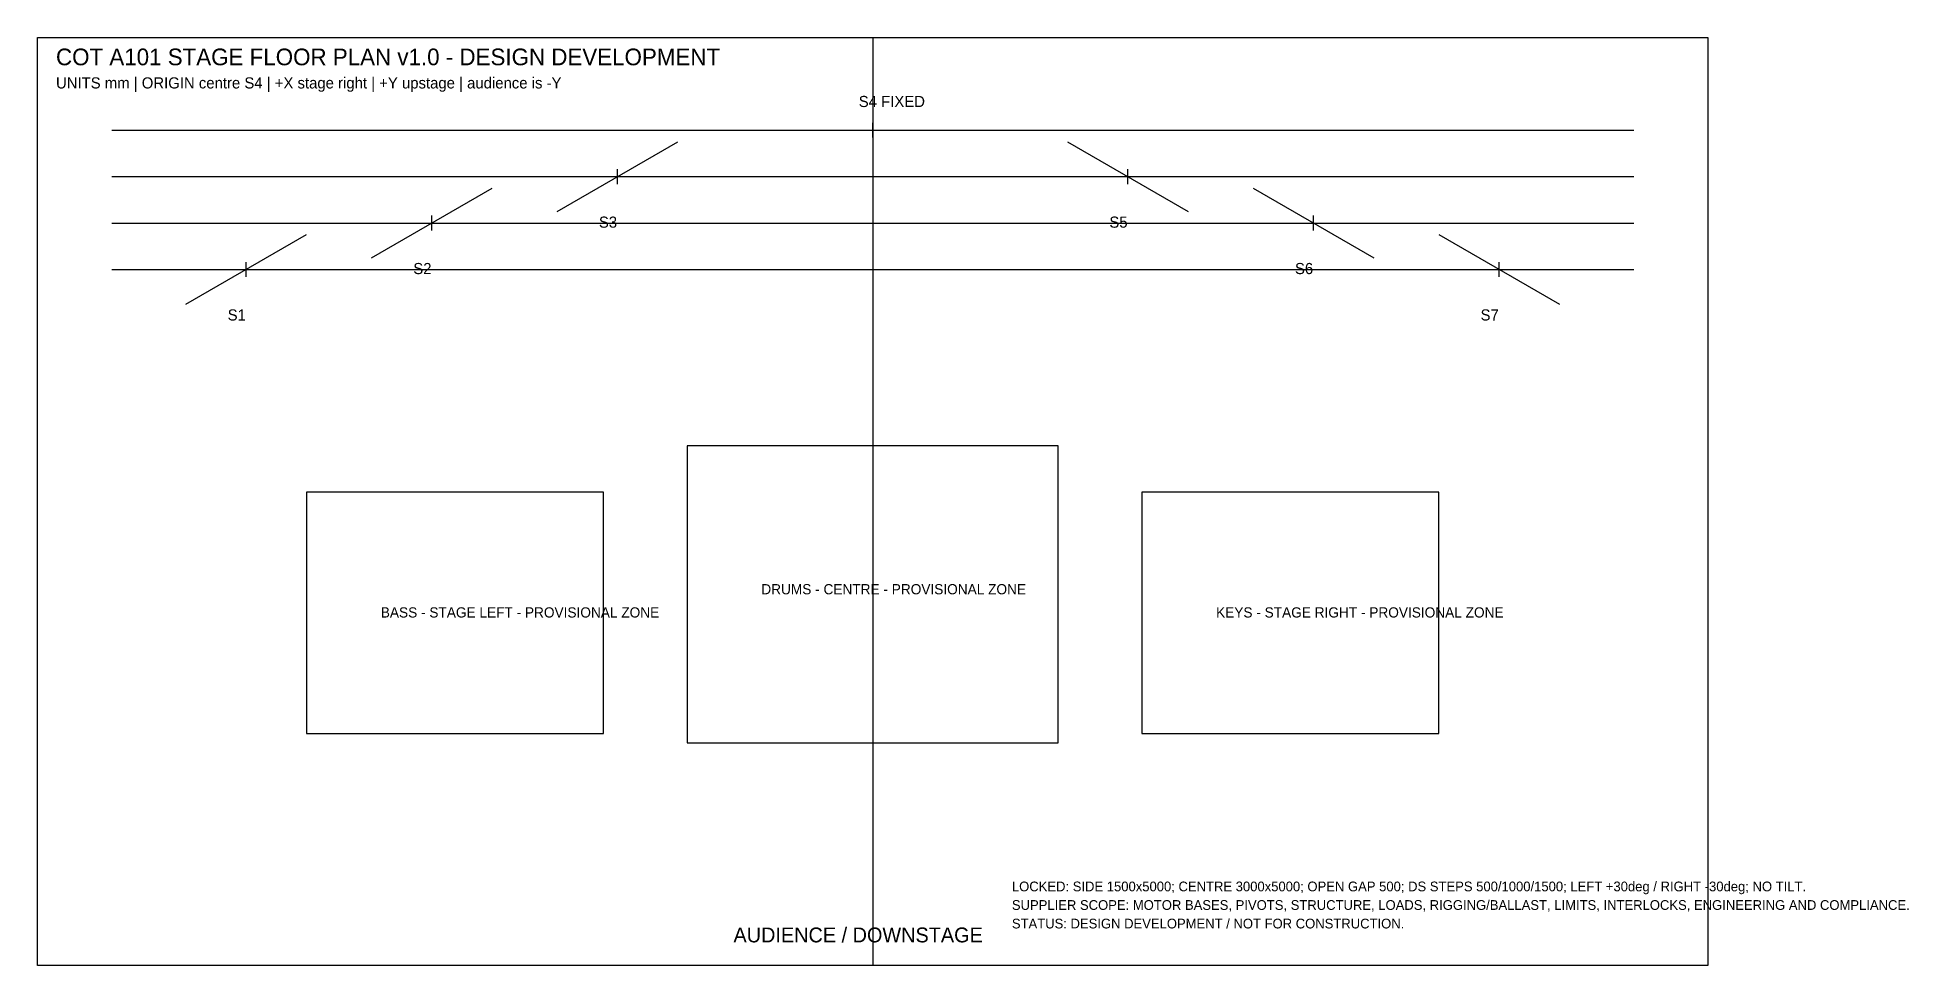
# Model space of a CAD drawing. Header units: millimetres. Extents: x -9000 to 11162, y -9000 to 1000.
import ezdxf

# ---------------------------------------------------------------- set-up
doc = ezdxf.new("R2010")
doc.units = ezdxf.units.MM
for name, color, linetype in [('00_STAGE', 7, 'CONTINUOUS'), ('10_SCREENS_OPEN', 8, 'CONTINUOUS'), ('11_SCREENS_30', 7, 'CONTINUOUS'), ('20_ROTATION_AXES', 5, 'CONTINUOUS'), ('30_PERFORMER_ZONES', 9, 'CONTINUOUS'), ('50_NOTES', 7, 'CONTINUOUS'), ('60_CENTERLINES', 8, 'CONTINUOUS')]:
    doc.layers.add(name, color=color, linetype=linetype)

msp = doc.modelspace()

# ---------------------------------------------------------------- linework, layer by layer
at = {"layer": '00_STAGE'}
for p, q in [((-9000, 1000), (9000, 1000)), ((-9000, -9000), (-9000, 1000)), ((9000, 1000), (9000, -9000)), ((9000, -9000), (-9000, -9000))]:
    msp.add_line(p, q, dxfattribs=at)
at = {"layer": '10_SCREENS_OPEN'}
for p, q in [((-1500, 0), (1500, 0)), ((-3500, -500), (-2000, -500)), ((2000, -500), (3500, -500)), ((-5500, -1000), (-4000, -1000)), ((4000, -1000), (5500, -1000)), ((-7500, -1500), (-6000, -1500)), ((6000, -1500), (7500, -1500))]:
    msp.add_line(p, q, dxfattribs=at)
at = {"layer": '11_SCREENS_30'}
for p, q in [((-1500, 0), (1500, 0)), ((-3399.519, -875), (-2100.481, -125)), ((2100.481, -125), (3399.519, -875)), ((-5399.519, -1375), (-4100.481, -625)), ((4100.481, -625), (5399.519, -1375)), ((-7399.519, -1875), (-6100.481, -1125)), ((6100.481, -1125), (7399.519, -1875))]:
    msp.add_line(p, q, dxfattribs=at)
at = {"layer": '20_ROTATION_AXES'}
for p, q in [((-80, 0), (80, 0)), ((0, -80), (0, 80)), ((-2830, -500), (-2670, -500)), ((-2750, -580), (-2750, -420)), ((2670, -500), (2830, -500)), ((2750, -580), (2750, -420)), ((-4830, -1000), (-4670, -1000)), ((-4750, -1080), (-4750, -920)), ((4670, -1000), (4830, -1000)), ((4750, -1080), (4750, -920)), ((-6830, -1500), (-6670, -1500)), ((-6750, -1580), (-6750, -1420)), ((6670, -1500), (6830, -1500)), ((6750, -1580), (6750, -1420))]:
    msp.add_line(p, q, dxfattribs=at)
at = {"layer": '30_PERFORMER_ZONES'}
for p, q in [((2000, -3400), (-2000, -3400)), ((-2000, -3400), (-2000, -6600)), ((2000, -6600), (2000, -3400)), ((-2900, -3900), (-6100, -3900)), ((-6100, -3900), (-6100, -6500)), ((-2900, -6500), (-2900, -3900)), ((6100, -3900), (2900, -3900)), ((2900, -3900), (2900, -6500)), ((6100, -6500), (6100, -3900)), ((-6100, -6500), (-2900, -6500)), ((-2000, -6600), (2000, -6600)), ((2900, -6500), (6100, -6500))]:
    msp.add_line(p, q, dxfattribs=at)
at = {"layer": '60_CENTERLINES'}
for p, q in [((0, 1000), (0, -9000)), ((-8200, 0), (8200, 0)), ((-8200, -500), (8200, -500)), ((-8200, -1000), (8200, -1000)), ((-8200, -1500), (8200, -1500))]:
    msp.add_line(p, q, dxfattribs=at)

# ---------------------------------------------------------------- texts
at = {"layer": '50_NOTES'}
for s, height, p in [('COT A101 STAGE FLOOR PLAN v1.0 - DESIGN DEVELOPMENT', 180, (-8800, 700)), ('UNITS mm | ORIGIN centre S4 | +X stage right | +Y upstage | audience is -Y', 120, (-8800, 450)), ('S4 FIXED', 120, (-150, 250)), ('S3', 120, (-2950, -1050)), ('S5', 120, (2550, -1050)), ('S2', 120, (-4950, -1550)), ('S6', 120, (4550, -1550)), ('S1', 120, (-6950, -2050)), ('S7', 120, (6550, -2050)), ('DRUMS - CENTRE - PROVISIONAL ZONE', 110, (-1200, -5000)), ('BASS - STAGE LEFT - PROVISIONAL ZONE', 110, (-5300, -5250)), ('KEYS - STAGE RIGHT - PROVISIONAL ZONE', 110, (3700, -5250)), ('LOCKED: SIDE 1500x5000; CENTRE 3000x5000; OPEN GAP 500; DS STEPS 500/1000/1500; LEFT +30deg / RIGHT -30deg; NO TILT.', 105, (1500, -8200)), ('SUPPLIER SCOPE: MOTOR BASES, PIVOTS, STRUCTURE, LOADS, RIGGING/BALLAST, LIMITS, INTERLOCKS, ENGINEERING AND COMPLIANCE.', 105, (1500, -8400)), ('AUDIENCE / DOWNSTAGE', 160, (-1500, -8750)), ('STATUS: DESIGN DEVELOPMENT / NOT FOR CONSTRUCTION.', 105, (1500, -8600))]:
    msp.add_text(s, height=height, dxfattribs=at).set_placement(p)

doc.saveas('drawing.dxf')
